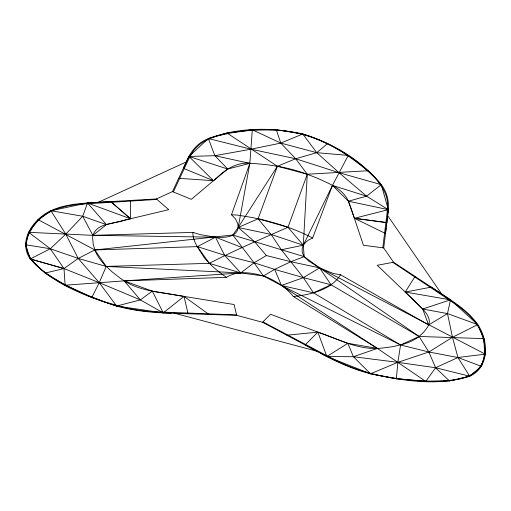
<?xml version="1.0" encoding="UTF-8"?>
<svg xmlns="http://www.w3.org/2000/svg" width="511" height="511" viewBox="0 0 511 511"><rect width="100%" height="100%" fill="white"/><g stroke="black" fill="none" stroke-linecap="round" stroke-linejoin="round"><path stroke-width="0.77" d="M171.345 313.186C152.572 312.738 133.722 310.937 115.614 305.757C84.973 295.767 52.013 283.611 30.238 258.956L25.55 244.737L28.667 232.326L92.855 235.347L192.89 232.403C192.577 241.716 199.418 249.477 203.87 257.154C210.168 265.12 218.165 271.539 226.437 277.345C238.267 269.795 254.088 272.855 266.691 277.064C276.77 281.523 286.467 287.897 293.365 296.54L377.393 348.419L425.759 381.442L449.45 380.957L469.705 376.211C490.177 367.32 488.599 339.208 477.063 323.635C467.814 310.701 454.011 302.212 441.012 293.518L393.54 262.22L383.71 247.937L386.175 227.976M307.277 174.232L303.298 245.223L304.179 256.631L308.657 260.98L319.605 267.879L485.271 354.155L481.317 366.342L469.705 376.211C437.838 386.501 403.077 380.752 370.96 373.892C353.133 369.421 336.295 361.794 320.205 353.024M92.855 235.347L106.467 224.636L130.497 218.759L110.753 201.59L87.509 202.988L82.731 216.262L92.855 235.347L215.463 237.193C223.505 237.711 236.804 237.909 238.196 227.484L249.853 163.36L252.306 129.788L276.317 129.756L302.768 133.997C332.923 143.176 361.967 160.428 381.736 185.321C387.964 193.624 389.65 204.368 387.849 214.428M396.357 378.766L397.852 362.344L400.573 344.97L419.097 336.474L483.93 338.614L485.271 354.155L457.933 357.502L435.608 367.735L425.759 381.442L396.357 378.766L370.513 373.777L326.868 356.518L305.105 344.976L317.842 332.118L347.85 343.309L377.405 348.419L353.401 356.729L326.868 356.518L317.842 332.112L286.843 335.222M26.642 241.952C24.662 257.34 38.593 268.262 49.963 275.787M172.501 191.587L185.895 162.83C189.862 152.91 196.511 143.661 206.616 139.356C236.778 127.233 271.36 126.888 302.761 133.997C332.84 143.438 360.772 160.537 381.283 184.663L388.328 209.651L385.492 233.482L354.378 218.293L348.387 201.219C345.117 193.643 338.314 188.323 331.122 184.682A76.311 36.996 14.6 0 0 327.743 182.957L316.801 177.962L305.22 173.504A86.621 41.998 14.6 0 0 279.555 166.631L267.24 164.74L255.193 163.603A75.666 36.683 14.6 0 0 251.374 163.405C237.819 161.61 225.702 168.924 216.517 178.154L191.325 199.335L172.501 191.587L156.43 198.951L95.538 202.471M387.715 215.521L386.412 226.079M382.803 247.733L387.127 212.544L387.555 203.806M326.868 356.518L347.85 343.309L353.401 356.729L397.852 362.344L435.608 367.735L469.705 376.211L457.933 357.502L452.497 337.286L447.495 313.588L450.485 299.836L431.297 287.112L405.217 292.056L422.674 309.002C426.698 313.288 431.476 319.599 428.288 325.667A75.666 36.683 14.6 0 1 427.324 327.436L423.383 332.597L418.075 337.241M483.93 338.614L477.74 324.613L447.495 313.588L428.62 324.939L340.556 274.784L333.178 273.468L319.605 267.879L290.836 261.702L266.372 255.545L254.785 241.914L238.196 227.484L237.724 223.505L235.386 218.791L231.464 214.761L249.86 163.36L214.844 155.689L188.981 156.462L183.347 168.311L213.483 180.702L227.734 169.032L249.853 163.36M449.45 380.957L435.608 367.735L428.85 351.996L419.097 336.474L319.605 267.879L304.179 256.631L302.257 252.434L302.129 248.493L303.298 245.223L332.444 185.397L348.278 155.395L316.769 152.687L295.652 158.736L277.403 166.26L258.087 218.772L238.196 227.484L232.792 235.009L94.854 249.962L78.202 258.438L64.003 268.582L45.07 273.066L30.238 258.956C17.54 240.892 33.732 218.478 50.972 210.698C64.731 204.317 80.144 203.429 95.046 202.497M481.317 366.342L457.933 357.502L428.85 351.996L400.567 344.97L281.446 285.477L263.401 275.978L254.076 262.775L232.792 235.009L281.331 249.732L303.298 245.223L305.412 242.553L308.587 239.991L312.623 237.998L332.469 185.404L366.572 196.173L388.328 209.651L354.372 218.293L386.84 222.604L354.372 218.293M368.227 170.738L307.283 174.232L277.403 166.26L238.196 227.484L271.054 234.415L303.298 245.223L288.006 227.28L258.087 218.772L271.054 234.415L281.331 249.732L304.179 256.631L290.836 261.702L274.65 269.38L263.401 275.978L240.726 272.925L106.205 266.429L78.202 258.438L50.327 248.748L28.667 232.326L38.121 219.666L94.854 249.962L106.205 266.429L99.255 282.672L91.769 297.498L65.127 285.221L45.07 273.066M173.389 191.861L188.559 159.349L192.768 151.837A111.685 54.147 14.6 0 1 195.924 147.896L199.162 144.913A94.618 45.875 14.6 0 1 204.189 141.47L210.487 138.347L217.322 135.932M481.873 363.41C475.281 377.629 457.664 380.012 443.803 380.867M340.556 274.784C330.7 290.235 310.426 294.655 293.365 296.54M30.749 230.391C37.68 218.338 49.893 210.002 63.377 207M415.085 276.425L405.217 292.056L450.485 299.836L477.74 324.613L452.497 337.286L428.85 351.996L397.852 362.344L370.513 373.777L353.401 356.729M38.121 219.666L50.908 210.73L87.509 202.988L106.467 224.636L82.731 216.262L65.785 234.108L50.327 248.748L30.238 258.956L64.003 268.582L99.255 282.672L140.372 299.887L163.239 312.86L188.061 313.741L184.011 296.406L152.297 291.129L124.23 280.871L65.127 285.221L64.003 268.582L50.327 248.748L25.55 244.737M173.964 313.275L236.663 315.357L262.571 322.275L270.523 314.239L317.127 331.843C337.119 338.518 357.042 349.831 378.843 348.342A76.311 36.996 14.6 0 0 382.33 348.068L392.646 346.688L402.157 344.535A86.621 41.998 14.6 0 0 418.119 337.26M188.981 156.462L208.373 138.526L227.012 133.058L252.306 129.788L280.775 143.08L316.769 152.687L339.068 172.718L366.572 196.173L381.283 184.663L339.068 172.718L295.652 158.736L250.958 149.206L208.373 138.526L214.844 155.689L227.734 169.032L188.981 156.462L213.483 180.702L178.69 178.307M327.711 143.47L316.769 152.687L302.768 133.997L280.775 143.08L250.958 149.206L214.844 155.689M91.769 297.498L116.591 306.025L163.239 312.86L184.011 296.406L208.935 314.437M82.731 216.262L50.908 210.73L65.785 234.108L78.202 258.438L99.255 282.672L116.591 306.025L140.372 299.887L152.297 291.129L163.239 312.86M266.372 255.545L254.076 262.775L240.726 272.925L124.224 280.878L140.372 299.887M106.205 266.429L209.299 263.331C234.958 250.166 261.587 238.899 288.006 227.28L307.283 174.232L295.652 158.736L280.775 143.08L276.317 129.756M98.284 202.305L186.304 161.949M450.485 299.836L422.674 309.002L418.113 304.371M217.724 135.811L232.294 132.675L248.359 130.612A129.277 62.674 14.6 0 1 270.843 129.922M366.572 196.173L348.387 201.219L332.45 185.397M393.54 262.22L377.246 265.305L417.915 304.179M78.215 204.355L156.832 199.443M124.224 280.878L226.437 277.345M94.854 249.962L197.431 246.628L224.578 255.245L254.076 262.775L274.65 269.38L303.406 277.633L331.051 284.761L419.097 336.474M236.389 314.865L152.214 311.716A100.616 48.781 14.6 0 1 125.074 307.724M270.868 129.966C292.273 130.42 313.492 136.028 332.265 146.344M231.464 214.761L237.519 215.08L251.699 217.437C272.778 221.602 293.531 228.04 312.623 237.998M383.71 247.937L363.423 245.248L350.763 207.428M447.495 313.588L422.674 309.002L428.62 324.939M388.328 209.651L348.387 201.219L350.635 207.044M125.08 307.66L104.723 301.924M174.794 313.3L316.724 351.172M30.238 258.956L64.003 268.582M192.89 232.403L200.497 234.658L215.463 237.193L242.546 247.771M104.187 301.739L86.71 294.879L69.828 287.086M87.509 202.988L130.497 218.759L130.375 200.459M263.076 321.987L336.934 361.002A103.433 50.142 14.6 0 0 353.765 368.105C375.215 376 398.024 379.264 420.738 380.714A129.277 62.674 14.6 0 0 443.835 380.912M262.571 322.275L318.372 352.053M400.567 344.97L313.454 292.816L281.446 285.477L274.65 269.38M277.403 166.26L227.012 133.058M377.405 348.419L281.446 285.477L303.406 277.633L319.605 267.879L331.051 284.761L313.454 292.816L303.406 277.633L281.331 249.732M392.933 262.437L457.722 305.616A111.717 54.16 14.6 0 1 463.892 310.496L468.421 314.623A94.637 45.881 14.6 0 1 473.442 320.039C479.797 327.244 483.527 336.493 484.332 346.043M351.223 158.059C364.394 167.998 379.098 178.243 385.543 194.084A103.433 50.142 14.6 0 1 387.523 203.8M156.43 198.951L168.758 209.676L125.252 219.998C114.713 224.035 96.215 222.541 92.746 236.139A76.311 36.996 14.6 0 0 92.632 238.139L93.258 244.514L95.327 251.125M110.759 201.59L130.49 218.753M387.696 215.68L441.606 293.908M236.663 315.357L234.134 304.53L178.358 295.492C159.675 292.043 139.292 291.11 123.042 280.092A75.666 36.683 14.6 0 1 120.194 278.125L112.081 271.833L105.081 265.273A86.621 41.998 14.6 0 1 95.282 251.125M63.338 206.968A103.433 50.142 14.6 0 1 78.234 204.374M26.566 241.933A129.277 62.674 14.6 0 1 30.82 230.416M69.86 287.061A129.277 62.674 14.6 0 1 49.912 275.806M332.31 146.325A129.277 62.674 14.6 0 1 351.172 158.071M484.147 346.011A140.372 68.052 14.6 0 1 482.077 363.474M215.463 237.193L197.431 246.628L209.299 263.331L240.726 272.925L224.578 255.245L215.463 237.193"/></g></svg>
